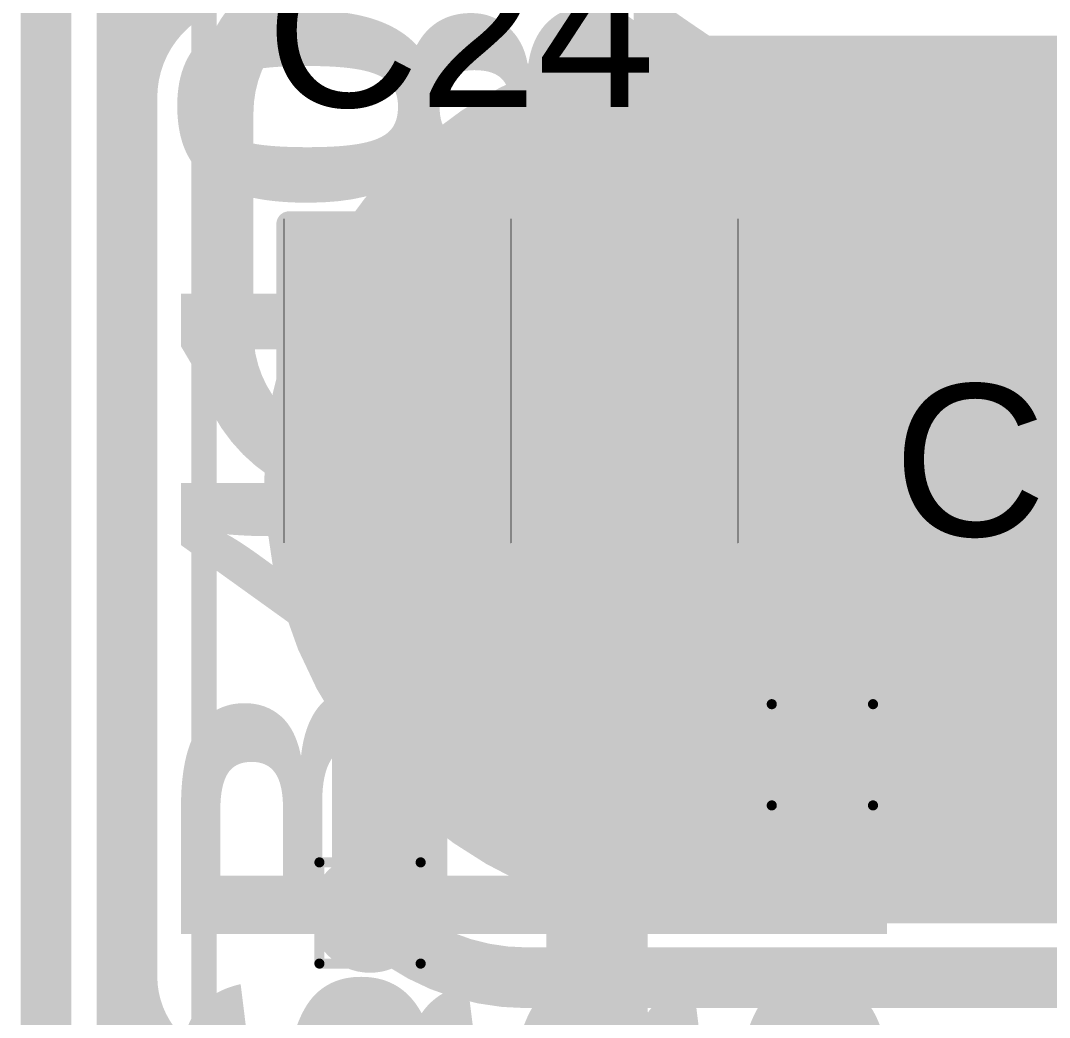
# Model space of a CAD drawing. Header units: inches. Extents: x -17 to 443, y -40 to 218.
# Drawn here: x 139.69 to 144.85, y 10.9 to 15.91 of the extents above; entities that cross this region are included whole.
import ezdxf

# ---------------------------------------------------------------- set-up
doc = ezdxf.new("R2010")
doc.units = ezdxf.units.IN
for name, color, linetype in [('Board Outline', 216, 'Continuous'), ('Bottom Layer', 5, 'Continuous'), ('Bottom Overlay', 54, 'Continuous'), ('Bottom Paste', 16, 'Continuous'), ('Bottom Solder', 6, 'Continuous'), ('Drill Drawing', 1, 'Continuous'), ('Fabrication', 76, 'Continuous'), ('Top Layer', 1, 'Continuous'), ('Top Overlay', 2, 'Continuous'), ('Top Paste', 8, 'Continuous'), ('Top Solder', 216, 'Continuous'), ('Via Holes', 16, 'Continuous')]:
    doc.layers.add(name, color=color, linetype=linetype)
doc.styles.add('Arial', font='', dxfattribs={"height": 0.2})
doc.styles.add('Arial Black_Bold', font='', dxfattribs={"height": 0.2})
doc.styles.get('Arial').set_extended_font_data('Arial')
doc.styles.get('Arial Black_Bold').set_extended_font_data('Arial Black', bold=True)

# ---------------------------------------------------------------- blocks, each defined once
blk = doc.blocks.new('S______B______0402_7')
at = {"layer": 'Top Layer'}
for points in [[(-0.6985, -0.3175), (-0.6985, 0.3174999999999999), (-0.2413000000000001, 0.3175), (-0.2412999999999999, -0.3174999999999999)], [(0.2413000000000001, -0.3175), (0.2412999999999999, 0.3174999999999999), (0.6985, 0.3175), (0.6985, -0.3174999999999999)]]:
    blk.add_hatch(color=1, dxfattribs=at).paths.add_polyline_path(points)
at = {"layer": 'Top Paste'}
for points in [[(-0.6985, -0.3175), (-0.6985, 0.3174999999999999), (-0.2413000000000001, 0.3175), (-0.2412999999999999, -0.3174999999999999)], [(0.2413000000000001, -0.3175), (0.2412999999999999, 0.3174999999999999), (0.6985, 0.3175), (0.6985, -0.3174999999999999)]]:
    blk.add_hatch(color=8, dxfattribs=at).paths.add_polyline_path(points)
at = {"layer": 'Top Solder'}
for points in [[(-0.75350116, -0.3725011600000001), (-0.75350116, 0.3725011599999999), (-0.18629884, 0.3725011600000001), (-0.1862988399999999, -0.3725011599999999)], [(0.18629884, -0.3725011600000001), (0.1862988399999999, 0.3725011599999999), (0.75350116, 0.3725011600000001), (0.75350116, -0.3725011599999999)]]:
    blk.add_hatch(color=216, dxfattribs=at).paths.add_polyline_path(points)
at = {"layer": 'Top Overlay'}
for points in [[(0.7874, 0.4064, 0.127, 0.127, 0), (-0.7874, 0.4064, 0.127, 0.127, 0)], [(-0.7874, -0.4064, 0.127, 0.127, 0), (-0.7874, 0.4064, 0.127, 0.127, 0)], [(0.7874, -0.4064, 0.127, 0.127, 0), (0.7874, 0.4064, 0.127, 0.127, 0)], [(0.7874, -0.4064, 0.127, 0.127, 0), (-0.7874, -0.4064, 0.127, 0.127, 0)], [(0.8128, -0.4318, 0.0032258, 0.0032258, 0), (-0.8128, -0.4318, 0.0032258, 0.0032258, 0)]]:
    blk.add_lwpolyline(points, format="xyseb", dxfattribs=at)
for points in [[(-0.8191499999999999, 0.4064, 0.0635, 0.0635, 1), (-0.7556499999999999, 0.4064, 0.0635, 0.0635, 1)], [(-0.8191499999999999, 0.4064, 0.0635, 0.0635, 1), (-0.7556499999999999, 0.4064, 0.0635, 0.0635, 1)], [(0.7556499999999999, 0.4064, 0.0635, 0.0635, 1), (0.8191499999999999, 0.4064, 0.0635, 0.0635, 1)], [(0.7556499999999999, 0.4064, 0.0635, 0.0635, 1), (0.8191499999999999, 0.4064, 0.0635, 0.0635, 1)], [(-0.8191499999999999, -0.4064, 0.0635, 0.0635, 1), (-0.7556499999999999, -0.4064, 0.0635, 0.0635, 1)], [(-0.8191499999999999, -0.4064, 0.0635, 0.0635, 1), (-0.7556499999999999, -0.4064, 0.0635, 0.0635, 1)], [(0.7556499999999999, -0.4064, 0.0635, 0.0635, 1), (0.8191499999999999, -0.4064, 0.0635, 0.0635, 1)], [(0.7556499999999999, -0.4064, 0.0635, 0.0635, 1), (0.8191499999999999, -0.4064, 0.0635, 0.0635, 1)], [(-0.81360518, -0.4318, 0.0016129, 0.0016129, 1), (-0.8119948199999999, -0.4318, 0.0016129, 0.0016129, 1)], [(0.8119948199999999, -0.4318, 0.0016129, 0.0016129, 1), (0.81360518, -0.4318, 0.0016129, 0.0016129, 1)]]:
    blk.add_lwpolyline(points, format="xyseb", close=True, dxfattribs=at)
blk = doc.blocks.new('S______B______0402_50')
at = {"layer": 'Top Layer'}
for points in [[(-0.6985, -0.3175), (-0.6985, 0.3174999999999999), (-0.2413000000000001, 0.3175), (-0.2412999999999999, -0.3174999999999999)], [(0.2413000000000001, -0.3175), (0.2412999999999999, 0.3174999999999999), (0.6985, 0.3175), (0.6985, -0.3174999999999999)]]:
    blk.add_hatch(color=1, dxfattribs=at).paths.add_polyline_path(points)
at = {"layer": 'Top Paste'}
for points in [[(-0.6985, -0.3175), (-0.6985, 0.3174999999999999), (-0.2413000000000001, 0.3175), (-0.2412999999999999, -0.3174999999999999)], [(0.2413000000000001, -0.3175), (0.2412999999999999, 0.3174999999999999), (0.6985, 0.3175), (0.6985, -0.3174999999999999)]]:
    blk.add_hatch(color=8, dxfattribs=at).paths.add_polyline_path(points)
at = {"layer": 'Top Solder'}
for points in [[(-0.75350116, -0.3725011600000001), (-0.75350116, 0.3725011599999999), (-0.18629884, 0.3725011600000001), (-0.1862988399999999, -0.3725011599999999)], [(0.18629884, -0.3725011600000001), (0.1862988399999999, 0.3725011599999999), (0.75350116, 0.3725011600000001), (0.75350116, -0.3725011599999999)]]:
    blk.add_hatch(color=216, dxfattribs=at).paths.add_polyline_path(points)
at = {"layer": 'Top Overlay'}
for points in [[(-0.7874, -0.4064, 0.127, 0.127, 0), (-0.7874, 0.4064, 0.127, 0.127, 0)], [(0.7874, 0.4064, 0.127, 0.127, 0), (-0.7874, 0.4064, 0.127, 0.127, 0)], [(0.7874, -0.4064, 0.127, 0.127, 0), (0.7874, 0.4064, 0.127, 0.127, 0)], [(0.7874, -0.4064, 0.127, 0.127, 0), (-0.7874, -0.4064, 0.127, 0.127, 0)], [(0.8128, -0.4318, 0.0032258, 0.0032258, 0), (-0.8128, -0.4318, 0.0032258, 0.0032258, 0)]]:
    blk.add_lwpolyline(points, format="xyseb", dxfattribs=at)
for points in [[(-0.8191499999999999, 0.4064, 0.0635, 0.0635, 1), (-0.7556499999999999, 0.4064, 0.0635, 0.0635, 1)], [(-0.8191499999999999, 0.4064, 0.0635, 0.0635, 1), (-0.7556499999999999, 0.4064, 0.0635, 0.0635, 1)], [(0.7556499999999999, 0.4064, 0.0635, 0.0635, 1), (0.8191499999999999, 0.4064, 0.0635, 0.0635, 1)], [(0.7556499999999999, 0.4064, 0.0635, 0.0635, 1), (0.8191499999999999, 0.4064, 0.0635, 0.0635, 1)], [(-0.8191499999999999, -0.4064, 0.0635, 0.0635, 1), (-0.7556499999999999, -0.4064, 0.0635, 0.0635, 1)], [(-0.8191499999999999, -0.4064, 0.0635, 0.0635, 1), (-0.7556499999999999, -0.4064, 0.0635, 0.0635, 1)], [(0.7556499999999999, -0.4064, 0.0635, 0.0635, 1), (0.8191499999999999, -0.4064, 0.0635, 0.0635, 1)], [(0.7556499999999999, -0.4064, 0.0635, 0.0635, 1), (0.8191499999999999, -0.4064, 0.0635, 0.0635, 1)], [(-0.81360518, -0.4318, 0.0016129, 0.0016129, 1), (-0.8119948199999999, -0.4318, 0.0016129, 0.0016129, 1)], [(0.8119948199999999, -0.4318, 0.0016129, 0.0016129, 1), (0.81360518, -0.4318, 0.0016129, 0.0016129, 1)]]:
    blk.add_lwpolyline(points, format="xyseb", close=True, dxfattribs=at)
blk = doc.blocks.new('SEMG_PAD_B_67')
at = {"layer": 'Bottom Layer'}
h = blk.add_hatch(color=5, dxfattribs=at)
edge = h.paths.add_edge_path()
edge.add_arc((-3.14997338, 0.0128143), 2.09999834, 90, 270)
edge.add_line((-3.14997338, -2.08718404), (3.150029259999999, -2.08718404))
edge.add_arc((3.15002926, 0.0128143), 2.09999834, 270, 450)
edge.add_line((3.15002926, 2.11281264), (-3.14997338, 2.11281264))
at = {"layer": 'Bottom Paste'}
h = blk.add_hatch(color=16, dxfattribs=at)
edge = h.paths.add_edge_path()
edge.add_arc((-3.14997338, 0.0128143), 2.09999834, 90, 270)
edge.add_line((-3.14997338, -2.08718404), (3.150029259999999, -2.08718404))
edge.add_arc((3.15002926, 0.0128143), 2.09999834, 270, 450)
edge.add_line((3.15002926, 2.11281264), (-3.14997338, 2.11281264))
at = {"layer": 'Bottom Solder'}
h = blk.add_hatch(color=6, dxfattribs=at)
edge = h.paths.add_edge_path()
edge.add_arc((-3.14997338, 0.0128143), 2.20159834, 90, 270)
edge.add_line((-3.14997338, -2.18878404), (3.150029259999999, -2.18878404))
edge.add_arc((3.15002926, 0.0128143), 2.20159834, 270, 450)
edge.add_line((3.15002926, 2.21441264), (-3.14997338, 2.21441264))
at = {"layer": 'Bottom Overlay'}
blk.add_lwpolyline([(5.683262699999999, 10.96579468, 0.127, 0.127, 0), (5.683262699999999, -10.96562958, 0.127, 0.127, 0)], format="xyseb", dxfattribs=at)
blk = doc.blocks.new('S______B______0402_116')
at = {"layer": 'Top Layer'}
for points in [[(-0.6985, -0.3175), (-0.6985, 0.3174999999999999), (-0.2413000000000001, 0.3175), (-0.2412999999999999, -0.3174999999999999)], [(0.2413000000000001, -0.3175), (0.2412999999999999, 0.3174999999999999), (0.6985, 0.3175), (0.6985, -0.3174999999999999)]]:
    blk.add_hatch(color=1, dxfattribs=at).paths.add_polyline_path(points)
at = {"layer": 'Top Paste'}
for points in [[(-0.6985, -0.3175), (-0.6985, 0.3174999999999999), (-0.2413000000000001, 0.3175), (-0.2412999999999999, -0.3174999999999999)], [(0.2413000000000001, -0.3175), (0.2412999999999999, 0.3174999999999999), (0.6985, 0.3175), (0.6985, -0.3174999999999999)]]:
    blk.add_hatch(color=8, dxfattribs=at).paths.add_polyline_path(points)
at = {"layer": 'Top Solder'}
for points in [[(-0.75350116, -0.3725011600000001), (-0.75350116, 0.3725011599999999), (-0.18629884, 0.3725011600000001), (-0.1862988399999999, -0.3725011599999999)], [(0.18629884, -0.3725011600000001), (0.1862988399999999, 0.3725011599999999), (0.75350116, 0.3725011600000001), (0.75350116, -0.3725011599999999)]]:
    blk.add_hatch(color=216, dxfattribs=at).paths.add_polyline_path(points)
at = {"layer": 'Top Overlay'}
for points in [[(-0.7874, -0.4064, 0.127, 0.127, 0), (-0.7874, 0.4064, 0.127, 0.127, 0)], [(0.7874, 0.4064, 0.127, 0.127, 0), (-0.7874, 0.4064, 0.127, 0.127, 0)], [(0.7874, -0.4064, 0.127, 0.127, 0), (0.7874, 0.4064, 0.127, 0.127, 0)], [(0.7874, -0.4064, 0.127, 0.127, 0), (-0.7874, -0.4064, 0.127, 0.127, 0)], [(0.8128, -0.4318, 0.0032258, 0.0032258, 0), (-0.8128, -0.4318, 0.0032258, 0.0032258, 0)]]:
    blk.add_lwpolyline(points, format="xyseb", dxfattribs=at)
for points in [[(-0.8191499999999999, 0.4064, 0.0635, 0.0635, 1), (-0.7556499999999999, 0.4064, 0.0635, 0.0635, 1)], [(-0.8191499999999999, 0.4064, 0.0635, 0.0635, 1), (-0.7556499999999999, 0.4064, 0.0635, 0.0635, 1)], [(0.7556499999999999, 0.4064, 0.0635, 0.0635, 1), (0.8191499999999999, 0.4064, 0.0635, 0.0635, 1)], [(0.7556499999999999, 0.4064, 0.0635, 0.0635, 1), (0.8191499999999999, 0.4064, 0.0635, 0.0635, 1)], [(-0.8191499999999999, -0.4064, 0.0635, 0.0635, 1), (-0.7556499999999999, -0.4064, 0.0635, 0.0635, 1)], [(-0.8191499999999999, -0.4064, 0.0635, 0.0635, 1), (-0.7556499999999999, -0.4064, 0.0635, 0.0635, 1)], [(0.7556499999999999, -0.4064, 0.0635, 0.0635, 1), (0.8191499999999999, -0.4064, 0.0635, 0.0635, 1)], [(0.7556499999999999, -0.4064, 0.0635, 0.0635, 1), (0.8191499999999999, -0.4064, 0.0635, 0.0635, 1)], [(-0.81360518, -0.4318, 0.0016129, 0.0016129, 1), (-0.8119948199999999, -0.4318, 0.0016129, 0.0016129, 1)], [(0.8119948199999999, -0.4318, 0.0016129, 0.0016129, 1), (0.81360518, -0.4318, 0.0016129, 0.0016129, 1)]]:
    blk.add_lwpolyline(points, format="xyseb", close=True, dxfattribs=at)
blk = doc.blocks.new('T____P____SMD_3_P____213')
at = {"layer": 'Top Layer'}
h = blk.add_hatch(color=1, dxfattribs=at)
edge = h.paths.add_edge_path()
edge.add_arc((-0.50000154, 3.04000154), 0.499999, 90, 180)
edge.add_line((-1.00000054, 3.04000154), (-1.00000054, 2.03999846))
edge.add_arc((-0.50000154, 2.03999846), 0.499999, 180, 270)
edge.add_line((-0.5000015400000001, 1.53999946), (0.5000015399999999, 1.53999946))
edge.add_arc((0.50000154, 2.03999846), 0.499999, 270, 360)
edge.add_line((1.00000054, 2.03999846), (1.00000054, 3.04000154))
edge.add_arc((0.50000154, 3.04000154), 0.499999, 0, 90)
edge.add_line((0.50000154, 3.54000054), (-0.50000154, 3.54000054))
h = blk.add_hatch(color=1, dxfattribs=at)
edge = h.paths.add_edge_path()
edge.add_arc((-0.9999992699999999, 0), 1.00000054, 90, 270)
edge.add_line((-0.9999992700000001, -1.00000054), (0.9999992699999997, -1.00000054))
edge.add_arc((0.9999992699999999, 0), 1.00000054, 270, 450)
edge.add_line((0.99999927, 1.00000054), (-0.9999992699999998, 1.00000054))
h = blk.add_hatch(color=1, dxfattribs=at)
edge = h.paths.add_edge_path()
edge.add_arc((-0.50000154, -2.03999846), 0.499999, 90, 180)
edge.add_line((-1.00000054, -2.03999846), (-1.00000054, -3.04000154))
edge.add_arc((-0.50000154, -3.04000154), 0.499999, 180, 270)
edge.add_line((-0.5000015400000001, -3.54000054), (0.5000015399999999, -3.54000054))
edge.add_arc((0.50000154, -3.04000154), 0.499999, 270, 360)
edge.add_line((1.00000054, -3.04000154), (1.00000054, -2.03999846))
edge.add_arc((0.50000154, -2.03999846), 0.499999, 0, 90)
edge.add_line((0.50000154, -1.53999946), (-0.50000154, -1.53999946))
at = {"layer": 'Top Paste'}
h = blk.add_hatch(color=8, dxfattribs=at)
edge = h.paths.add_edge_path()
edge.add_arc((-0.50000154, 3.04000154), 0.499999, 90, 180)
edge.add_line((-1.00000054, 3.04000154), (-1.00000054, 2.03999846))
edge.add_arc((-0.50000154, 2.03999846), 0.499999, 180, 270)
edge.add_line((-0.5000015400000001, 1.53999946), (0.5000015399999999, 1.53999946))
edge.add_arc((0.50000154, 2.03999846), 0.499999, 270, 360)
edge.add_line((1.00000054, 2.03999846), (1.00000054, 3.04000154))
edge.add_arc((0.50000154, 3.04000154), 0.499999, 0, 90)
edge.add_line((0.50000154, 3.54000054), (-0.50000154, 3.54000054))
h = blk.add_hatch(color=8, dxfattribs=at)
edge = h.paths.add_edge_path()
edge.add_arc((-0.9999992699999999, 0), 1.00000054, 90, 270)
edge.add_line((-0.9999992700000001, -1.00000054), (0.9999992699999997, -1.00000054))
edge.add_arc((0.9999992699999999, 0), 1.00000054, 270, 450)
edge.add_line((0.99999927, 1.00000054), (-0.9999992699999998, 1.00000054))
h = blk.add_hatch(color=8, dxfattribs=at)
edge = h.paths.add_edge_path()
edge.add_arc((-0.50000154, -2.03999846), 0.499999, 90, 180)
edge.add_line((-1.00000054, -2.03999846), (-1.00000054, -3.04000154))
edge.add_arc((-0.50000154, -3.04000154), 0.499999, 180, 270)
edge.add_line((-0.5000015400000001, -3.54000054), (0.5000015399999999, -3.54000054))
edge.add_arc((0.50000154, -3.04000154), 0.499999, 270, 360)
edge.add_line((1.00000054, -3.04000154), (1.00000054, -2.03999846))
edge.add_arc((0.50000154, -2.03999846), 0.499999, 0, 90)
edge.add_line((0.50000154, -1.53999946), (-0.50000154, -1.53999946))
at = {"layer": 'Top Solder'}
h = blk.add_hatch(color=216, dxfattribs=at)
edge = h.paths.add_edge_path()
edge.add_arc((-0.50000154, 3.04000154), 0.601599, 90, 180)
edge.add_line((-1.10160054, 3.04000154), (-1.10160054, 2.03999846))
edge.add_arc((-0.50000154, 2.03999846), 0.601599, 180, 270)
edge.add_line((-0.5000015400000001, 1.43839946), (0.5000015399999999, 1.43839946))
edge.add_arc((0.50000154, 2.03999846), 0.601599, 270, 360)
edge.add_line((1.10160054, 2.03999846), (1.10160054, 3.04000154))
edge.add_arc((0.50000154, 3.04000154), 0.601599, 0, 90)
edge.add_line((0.50000154, 3.64160054), (-0.50000154, 3.64160054))
h = blk.add_hatch(color=216, dxfattribs=at)
edge = h.paths.add_edge_path()
edge.add_arc((-0.9999992699999999, 0), 1.10160054, 90, 270)
edge.add_line((-0.9999992700000001, -1.10160054), (0.9999992699999997, -1.10160054))
edge.add_arc((0.9999992699999999, 0), 1.10160054, 270, 450)
edge.add_line((0.99999927, 1.10160054), (-0.9999992699999998, 1.10160054))
h = blk.add_hatch(color=216, dxfattribs=at)
edge = h.paths.add_edge_path()
edge.add_arc((-0.50000154, -2.03999846), 0.601599, 90, 180)
edge.add_line((-1.10160054, -2.03999846), (-1.10160054, -3.04000154))
edge.add_arc((-0.50000154, -3.04000154), 0.601599, 180, 270)
edge.add_line((-0.5000015400000001, -3.64160054), (0.5000015399999999, -3.64160054))
edge.add_arc((0.50000154, -3.04000154), 0.601599, 270, 360)
edge.add_line((1.10160054, -3.04000154), (1.10160054, -2.03999846))
edge.add_arc((0.50000154, -2.03999846), 0.601599, 0, 90)
edge.add_line((0.50000154, -1.43839946), (-0.50000154, -1.43839946))

msp = doc.modelspace()

# ---------------------------------------------------------------- hatches: boundary and pattern name
at = {"layer": 'Bottom Layer'}
h = msp.add_hatch(color=5, dxfattribs=at)
edge = h.paths.add_edge_path()
edge.add_arc((143.70816572, 12.22066898), 0.2999994, 0, 360)
h = msp.add_hatch(color=5, dxfattribs=at)
edge = h.paths.add_edge_path()
edge.add_arc((141.438503, 11.42683262), 0.2999994, 0, 360)
at = {"layer": 'Top Layer'}
h = msp.add_hatch(color=1, dxfattribs=at)
edge = h.paths.add_edge_path()
edge.add_arc((143.70816572, 12.22066898), 0.2999994, 0, 360)
h = msp.add_hatch(color=1, dxfattribs=at)
edge = h.paths.add_edge_path()
edge.add_arc((141.438503, 11.42683262), 0.2999994, 0, 360)
at = {"layer": 'Via Holes'}
h = msp.add_hatch(color=7, dxfattribs=at)
edge = h.paths.add_edge_path()
edge.add_arc((143.70816572, 12.22066898), 0.1499997, 0, 360)
h = msp.add_hatch(color=7, dxfattribs=at)
edge = h.paths.add_edge_path()
edge.add_arc((141.438503, 11.42683262), 0.1499997, 0, 360)

# ---------------------------------------------------------------- linework, layer by layer
at = {"layer": 'Board Outline'}
msp.add_lwpolyline([(139.81202416, 2.64837164, 0.127, 0.127, 0), (139.81218418, 24.5040277, 0.127, 0.127, 0)], format="xyseb", dxfattribs=at)
at = {"layer": 'Bottom Layer'}
for points in [[(140.21857148, 15.5187904, 0.3048, 0.3048, 0), (140.21857148, 16.76695148, 0.3048, 0.3048, 0)], [(140.21857148, 15.5187904, 0.3048, 0.3048, -0.4142135623730951), (140.84265202, 16.14287094, 0.3048, 0.3048, 0)], [(140.21857148, 11.1081312, 0.3048, 0.3048, 0), (140.21857148, 15.5187904, 0.3048, 0.3048, 0)], [(141.438503, 11.42683262, 0.3048, 0.3048, 0), (141.43954186, 11.42683262, 0.3048, 0.3048, 0)], [(142.2233884, 11.10172278, 0.3048, 0.3048, -0.1989122883374838), (141.438503, 11.42683262, 0.3048, 0.3048, 0)], [(140.79165898, 10.5350437, 0.3048, 0.3048, -0.4142135623730951), (140.21857148, 11.1081312, 0.3048, 0.3048, 0)], [(142.2233884, 11.10172278, 0.3048, 0.3048, 0), (145.98027954, 11.10172278, 0.3048, 0.3048, 0)]]:
    msp.add_lwpolyline(points, format="xyseb", dxfattribs=at)
for points in [[(140.14237148, 15.5187904, 0.1524, 0.1524, 1), (140.29477148, 15.5187904, 0.1524, 0.1524, 1)], [(140.14237148, 15.5187904, 0.1524, 0.1524, 1), (140.29477148, 15.5187904, 0.1524, 0.1524, 1)], [(140.14237148, 15.5187904, 0.1524, 0.1524, 1), (140.29477148, 15.5187904, 0.1524, 0.1524, 1)], [(141.362303, 11.42683262, 0.1524, 0.1524, 1), (141.514703, 11.42683262, 0.1524, 0.1524, 1)], [(141.362303, 11.42683262, 0.1524, 0.1524, 1), (141.514703, 11.42683262, 0.1524, 0.1524, 1)], [(141.36334186, 11.42683262, 0.1524, 0.1524, 1), (141.51574186, 11.42683262, 0.1524, 0.1524, 1)], [(140.14237148, 11.1081312, 0.1524, 0.1524, 1), (140.29477148, 11.1081312, 0.1524, 0.1524, 1)], [(140.14237148, 11.1081312, 0.1524, 0.1524, 1), (140.29477148, 11.1081312, 0.1524, 0.1524, 1)], [(142.1471884, 11.10172278, 0.1524, 0.1524, 1), (142.2995884, 11.10172278, 0.1524, 0.1524, 1)], [(142.1471884, 11.10172278, 0.1524, 0.1524, 1), (142.2995884, 11.10172278, 0.1524, 0.1524, 1)]]:
    msp.add_lwpolyline(points, format="xyseb", close=True, dxfattribs=at)
at = {"layer": 'Drill Drawing'}
for points in [[(143.45416572, 12.47466898, 0.0508, 0.0508, 0), (143.96216572, 12.47466898, 0.0508, 0.0508, 0)], [(143.45416572, 11.96666898, 0.0508, 0.0508, 0), (143.45416572, 12.47466898, 0.0508, 0.0508, 0)], [(143.96216572, 11.96666898, 0.0508, 0.0508, 0), (143.96216572, 12.47466898, 0.0508, 0.0508, 0)], [(143.45416572, 11.96666898, 0.0508, 0.0508, 0), (143.96216572, 11.96666898, 0.0508, 0.0508, 0)], [(141.184503, 11.68083262, 0.0508, 0.0508, 0), (141.692503, 11.68083262, 0.0508, 0.0508, 0)], [(141.184503, 11.17283262, 0.0508, 0.0508, 0), (141.184503, 11.68083262, 0.0508, 0.0508, 0)], [(141.692503, 11.17283262, 0.0508, 0.0508, 0), (141.692503, 11.68083262, 0.0508, 0.0508, 0)], [(141.184503, 11.17283262, 0.0508, 0.0508, 0), (141.692503, 11.17283262, 0.0508, 0.0508, 0)]]:
    msp.add_lwpolyline(points, format="xyseb", dxfattribs=at)
for points in [[(143.44146572, 12.47466898, 0.0254, 0.0254, 1), (143.46686572, 12.47466898, 0.0254, 0.0254, 1)], [(143.44146572, 12.47466898, 0.0254, 0.0254, 1), (143.46686572, 12.47466898, 0.0254, 0.0254, 1)], [(143.94946572, 12.47466898, 0.0254, 0.0254, 1), (143.97486572, 12.47466898, 0.0254, 0.0254, 1)], [(143.94946572, 12.47466898, 0.0254, 0.0254, 1), (143.97486572, 12.47466898, 0.0254, 0.0254, 1)], [(143.44146572, 11.96666898, 0.0254, 0.0254, 1), (143.46686572, 11.96666898, 0.0254, 0.0254, 1)], [(143.44146572, 11.96666898, 0.0254, 0.0254, 1), (143.46686572, 11.96666898, 0.0254, 0.0254, 1)], [(143.94946572, 11.96666898, 0.0254, 0.0254, 1), (143.97486572, 11.96666898, 0.0254, 0.0254, 1)], [(143.94946572, 11.96666898, 0.0254, 0.0254, 1), (143.97486572, 11.96666898, 0.0254, 0.0254, 1)], [(141.171803, 11.68083262, 0.0254, 0.0254, 1), (141.197203, 11.68083262, 0.0254, 0.0254, 1)], [(141.171803, 11.68083262, 0.0254, 0.0254, 1), (141.197203, 11.68083262, 0.0254, 0.0254, 1)], [(141.679803, 11.68083262, 0.0254, 0.0254, 1), (141.705203, 11.68083262, 0.0254, 0.0254, 1)], [(141.679803, 11.68083262, 0.0254, 0.0254, 1), (141.705203, 11.68083262, 0.0254, 0.0254, 1)], [(141.171803, 11.17283262, 0.0254, 0.0254, 1), (141.197203, 11.17283262, 0.0254, 0.0254, 1)], [(141.171803, 11.17283262, 0.0254, 0.0254, 1), (141.197203, 11.17283262, 0.0254, 0.0254, 1)], [(141.679803, 11.17283262, 0.0254, 0.0254, 1), (141.705203, 11.17283262, 0.0254, 0.0254, 1)], [(141.679803, 11.17283262, 0.0254, 0.0254, 1), (141.705203, 11.17283262, 0.0254, 0.0254, 1)]]:
    msp.add_lwpolyline(points, format="xyseb", close=True, dxfattribs=at)
at = {"layer": 'Fabrication'}
for points in [[(139.81202416, 2.64837164, 0.254, 0.254, 0), (139.81218418, 24.5040277, 0.254, 0.254, 0)], [(141.65007738, 15.08673894, 0.254, 0.254, -0.198912367379658), (143.13500202, 15.70181518, 0.254, 0.254, 0)], [(143.13500202, 15.70181518, 0.254, 0.254, 0), (149.44300058, 15.70181518, 0.254, 0.254, 0)], [(141.03500114, 13.6018143, 0.254, 0.254, -0.198912367379658), (141.65007738, 15.08673894, 0.254, 0.254, 0)], [(141.65007738, 12.11688966, 0.254, 0.254, -0.198912367379658), (141.03500114, 13.6018143, 0.254, 0.254, 0)], [(143.13500202, 11.50181342, 0.254, 0.254, -0.198912367379658), (141.65007738, 12.11688966, 0.254, 0.254, 0)], [(143.13500202, 11.50181342, 0.254, 0.254, 0), (149.44300058, 11.50181342, 0.254, 0.254, 0)]]:
    msp.add_lwpolyline(points, format="xyseb", dxfattribs=at)
for points in [[(143.07150202, 15.70181518, 0.127, 0.127, 1), (143.19850202, 15.70181518, 0.127, 0.127, 1)], [(143.07150202, 15.70181518, 0.127, 0.127, 1), (143.19850202, 15.70181518, 0.127, 0.127, 1)], [(141.58657738, 15.08673894, 0.127, 0.127, 1), (141.71357738, 15.08673894, 0.127, 0.127, 1)], [(141.58657738, 15.08673894, 0.127, 0.127, 1), (141.71357738, 15.08673894, 0.127, 0.127, 1)], [(140.97150114, 13.6018143, 0.127, 0.127, 1), (141.09850114, 13.6018143, 0.127, 0.127, 1)], [(140.97150114, 13.6018143, 0.127, 0.127, 1), (141.09850114, 13.6018143, 0.127, 0.127, 1)], [(141.58657738, 12.11688966, 0.127, 0.127, 1), (141.71357738, 12.11688966, 0.127, 0.127, 1)], [(141.58657738, 12.11688966, 0.127, 0.127, 1), (141.71357738, 12.11688966, 0.127, 0.127, 1)], [(143.07150202, 11.50181342, 0.127, 0.127, 1), (143.19850202, 11.50181342, 0.127, 0.127, 1)], [(143.07150202, 11.50181342, 0.127, 0.127, 1), (143.19850202, 11.50181342, 0.127, 0.127, 1)]]:
    msp.add_lwpolyline(points, format="xyseb", close=True, dxfattribs=at)
at = {"layer": 'Top Layer'}
for points in [[(140.21844956, 8.5225128, 0.3048, 0.3048, 0), (140.21851052, 16.76248616, 0.3048, 0.3048, 0)], [(140.70111052, 15.44258278, 0.3048, 0.3048, -0.4142135623730951), (141.40394884, 16.1454211, 0.3048, 0.3048, 0)], [(140.70111052, 14.33824412, 0.3048, 0.3048, 0), (140.70111052, 15.44258278, 0.3048, 0.3048, 0)], [(141.438503, 14.56684412, 0.3809999999999999, 0.3809999999999999, 0), (143.71617688, 14.56684412, 0.3809999999999999, 0.3809999999999999, 0)], [(143.71617688, 14.56684412, 0.3809999999999999, 0.3809999999999999, 0), (146.1970533, 14.56684412, 0.3809999999999999, 0.3809999999999999, 0)], [(141.41231306, 13.62704158, 0.3048, 0.3048, -0.4142135623730951), (140.70111052, 14.33824412, 0.3048, 0.3048, 0)], [(141.438503, 11.42683262, 0.3809999999999999, 0.3809999999999999, 0), (141.438503, 13.62704158, 0.3809999999999999, 0.3809999999999999, 0)], [(142.57733994, 9.904844299999999, 0.508, 0.508, 0), (142.57733994, 13.57624158, 0.508, 0.508, 0)], [(143.7121713, 13.59536524, 0.3809999999999999, 0.3809999999999999, 0), (143.73001226, 13.6132062, 0.3809999999999999, 0.3809999999999999, 0)], [(143.7121713, 12.22467456, 0.3809999999999999, 0.3809999999999999, 0), (143.7121713, 13.59536524, 0.3809999999999999, 0.3809999999999999, 0)], [(141.41231306, 13.62704158, 0.3048, 0.3048, 0), (141.438503, 13.62704158, 0.3048, 0.3048, 0)], [(143.71617688, 13.62704158, 0.3048, 0.3048, 0), (143.73001226, 13.6132062, 0.3048, 0.3048, 0)], [(143.70816572, 12.22066898, 0.3809999999999999, 0.3809999999999999, 0), (143.7121713, 12.22467456, 0.3809999999999999, 0.3809999999999999, 0)]]:
    msp.add_lwpolyline(points, format="xyseb", dxfattribs=at)
for points in [[(140.62491052, 15.44258278, 0.1524, 0.1524, 1), (140.77731052, 15.44258278, 0.1524, 0.1524, 1)], [(140.62491052, 15.44258278, 0.1524, 0.1524, 1), (140.77731052, 15.44258278, 0.1524, 0.1524, 1)], [(141.343253, 14.56684412, 0.1905, 0.1905, 1), (141.533753, 14.56684412, 0.1905, 0.1905, 1)], [(143.62092688, 14.56684412, 0.1905, 0.1905, 1), (143.81142688, 14.56684412, 0.1905, 0.1905, 1)], [(143.62092688, 14.56684412, 0.1905, 0.1905, 1), (143.81142688, 14.56684412, 0.1905, 0.1905, 1)], [(140.62491052, 14.33824412, 0.1524, 0.1524, 1), (140.77731052, 14.33824412, 0.1524, 0.1524, 1)], [(140.62491052, 14.33824412, 0.1524, 0.1524, 1), (140.77731052, 14.33824412, 0.1524, 0.1524, 1)], [(141.343253, 13.62704158, 0.1905, 0.1905, 1), (141.533753, 13.62704158, 0.1905, 0.1905, 1)], [(142.45033994, 13.57624158, 0.254, 0.254, 1), (142.70433994, 13.57624158, 0.254, 0.254, 1)], [(143.6169213, 13.59536524, 0.1905, 0.1905, 1), (143.8074213, 13.59536524, 0.1905, 0.1905, 1)], [(143.6169213, 13.59536524, 0.1905, 0.1905, 1), (143.8074213, 13.59536524, 0.1905, 0.1905, 1)], [(143.63476226, 13.6132062, 0.1905, 0.1905, 1), (143.82526226, 13.6132062, 0.1905, 0.1905, 1)], [(141.33611306, 13.62704158, 0.1524, 0.1524, 1), (141.48851306, 13.62704158, 0.1524, 0.1524, 1)], [(141.33611306, 13.62704158, 0.1524, 0.1524, 1), (141.48851306, 13.62704158, 0.1524, 0.1524, 1)], [(141.362303, 13.62704158, 0.1524, 0.1524, 1), (141.514703, 13.62704158, 0.1524, 0.1524, 1)], [(143.63997688, 13.62704158, 0.1524, 0.1524, 1), (143.79237688, 13.62704158, 0.1524, 0.1524, 1)], [(143.65381226, 13.6132062, 0.1524, 0.1524, 1), (143.80621226, 13.6132062, 0.1524, 0.1524, 1)], [(143.61291572, 12.22066898, 0.1905, 0.1905, 1), (143.80341572, 12.22066898, 0.1905, 0.1905, 1)], [(143.6169213, 12.22467456, 0.1905, 0.1905, 1), (143.8074213, 12.22467456, 0.1905, 0.1905, 1)], [(143.6169213, 12.22467456, 0.1905, 0.1905, 1), (143.8074213, 12.22467456, 0.1905, 0.1905, 1)], [(141.343253, 11.42683262, 0.1905, 0.1905, 1), (141.533753, 11.42683262, 0.1905, 0.1905, 1)]]:
    msp.add_lwpolyline(points, format="xyseb", close=True, dxfattribs=at)

# ---------------------------------------------------------------- block references
for name, p, rotation in [('SEMG_PAD_B_67', (146.28897336, 13.58899746), 180), ('T____P____SMD_3_P____213', (146.28902924, 14.60492888), 180), ('S______B______0402_50', (141.438503, 14.09692888), 270), ('S______B______0402_116', (142.57733994, 14.09692888), 270), ('S______B______0402_7', (143.71617688, 14.09693142), 270)]:
    msp.add_blockref(name, p, dxfattribs=dict(rotation=rotation))

# ---------------------------------------------------------------- texts
at = {"layer": 'Fabrication', "style": 'Arial'}
msp.add_text('Cut-out', height=0.7619999999999999, dxfattribs=at).set_placement((144.06313834, 13.31804804))
at = {"layer": 'Top Overlay'}
for s, height, rotation, style, p in [('C24', 0.7619999999999999, 360, 'Arial', (140.91597928, 15.47157434)), ('SB410', 1.27, 90, 'Arial Black_Bold', (141.76003652, 9.83142052)), ('SB408', 1.27, 90, 'Arial Black_Bold', (142.89887092, 9.83141798)), ('SB407', 1.27, 90, 'Arial Black_Bold', (144.0317922, 9.83142052))]:
    msp.add_text(s, height=height, rotation=rotation, dxfattribs=dict(at, style=style)).set_placement(p)

doc.saveas('drawing.dxf')
